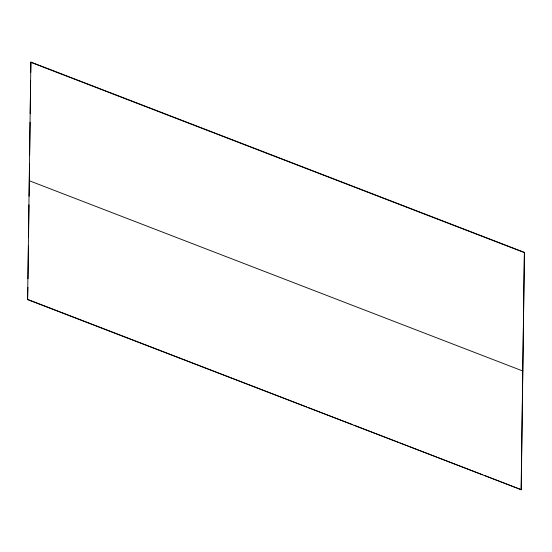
<?xml version="1.0" encoding="UTF-8"?>
<svg xmlns="http://www.w3.org/2000/svg" width="552" height="552" viewBox="0 0 552 552"><rect width="100%" height="100%" fill="white"/><g stroke="black" fill="none" stroke-linecap="round" stroke-linejoin="round"><path stroke-width="0.83" d="M27.6 299.632L30.884 62.072L524.4 252.367L521.233 489.693L27.6 299.632L27.883 287.357M27.993 278.76L28.428 246.088M28.545 237.484L28.98 204.813M29.097 196.215L29.532 163.537M29.649 154.94L30.084 122.261M30.194 113.664L30.629 80.992M30.746 72.388L30.884 62.072M521.116 489.928L524.4 252.367M29.304 180.739L522.82 371.027M30.767 62.307L524.283 252.602M27.717 299.398L306.629 406.941M308.237 407.562L352.445 424.605M354.053 425.226L398.261 442.269M399.869 442.89L436.839 457.146M438.447 457.767L482.655 474.817M484.263 475.431L521.233 489.693"/></g></svg>
